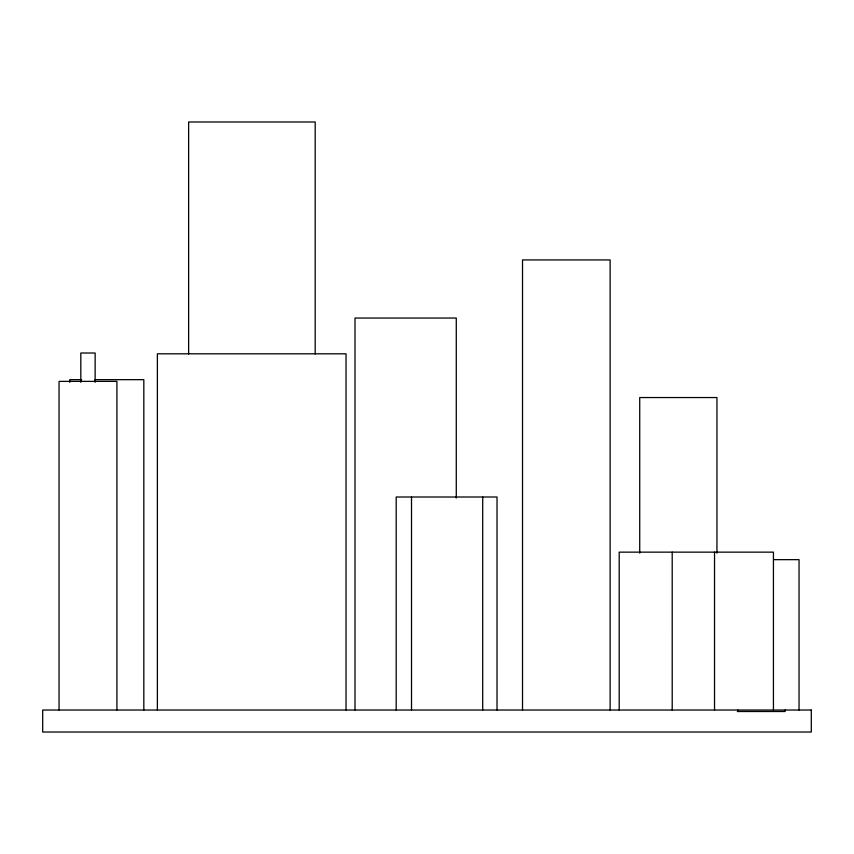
<?xml version="1.0" encoding="UTF-8"?>
<svg xmlns="http://www.w3.org/2000/svg" width="854" height="854" viewBox="0 0 854 854"><rect width="100%" height="100%" fill="white"/><g stroke="black" fill="none" stroke-linecap="round" stroke-linejoin="round"><path stroke-width="1.28" d="M81.674 379.667L69.772 379.667L69.772 382.336M94.901 379.667L143.824 379.667L143.824 710.026M773.777 559.658L799.045 559.658L799.045 710.026M737.322 711.51L785.136 711.51L785.136 710.026M773.436 710.026L773.436 552.143L619.193 552.143L619.193 710.026M737.973 710.026L737.973 711.51M716.954 553.125L716.954 397.548L639.721 397.548L639.721 553.125M714.531 552.143L714.531 710.026M672.205 552.143L672.215 710.026M610.13 710.026L610.13 259.936L522.52 259.936L522.52 710.026M497.017 710.026L497.017 497.007L396.192 497.007L396.192 710.026M482.702 497.007L482.702 710.026M456.282 498.031L456.282 318.04L355.008 318.04L355.008 710.026M411.511 497.007L411.511 710.026M346.03 710.026L346.03 353.812L157.382 353.812L157.382 710.026M315.19 354.004L315.19 121.983L188.627 121.983L188.627 354.004M116.913 710.026L116.913 381.375L59.043 381.375L59.043 710.026M95.136 382.304L95.136 353.012L80.82 353.012L80.82 382.304M811.3 710.026L42.7 710.026L42.7 732.017L811.3 732.017L811.3 710.026"/></g></svg>
